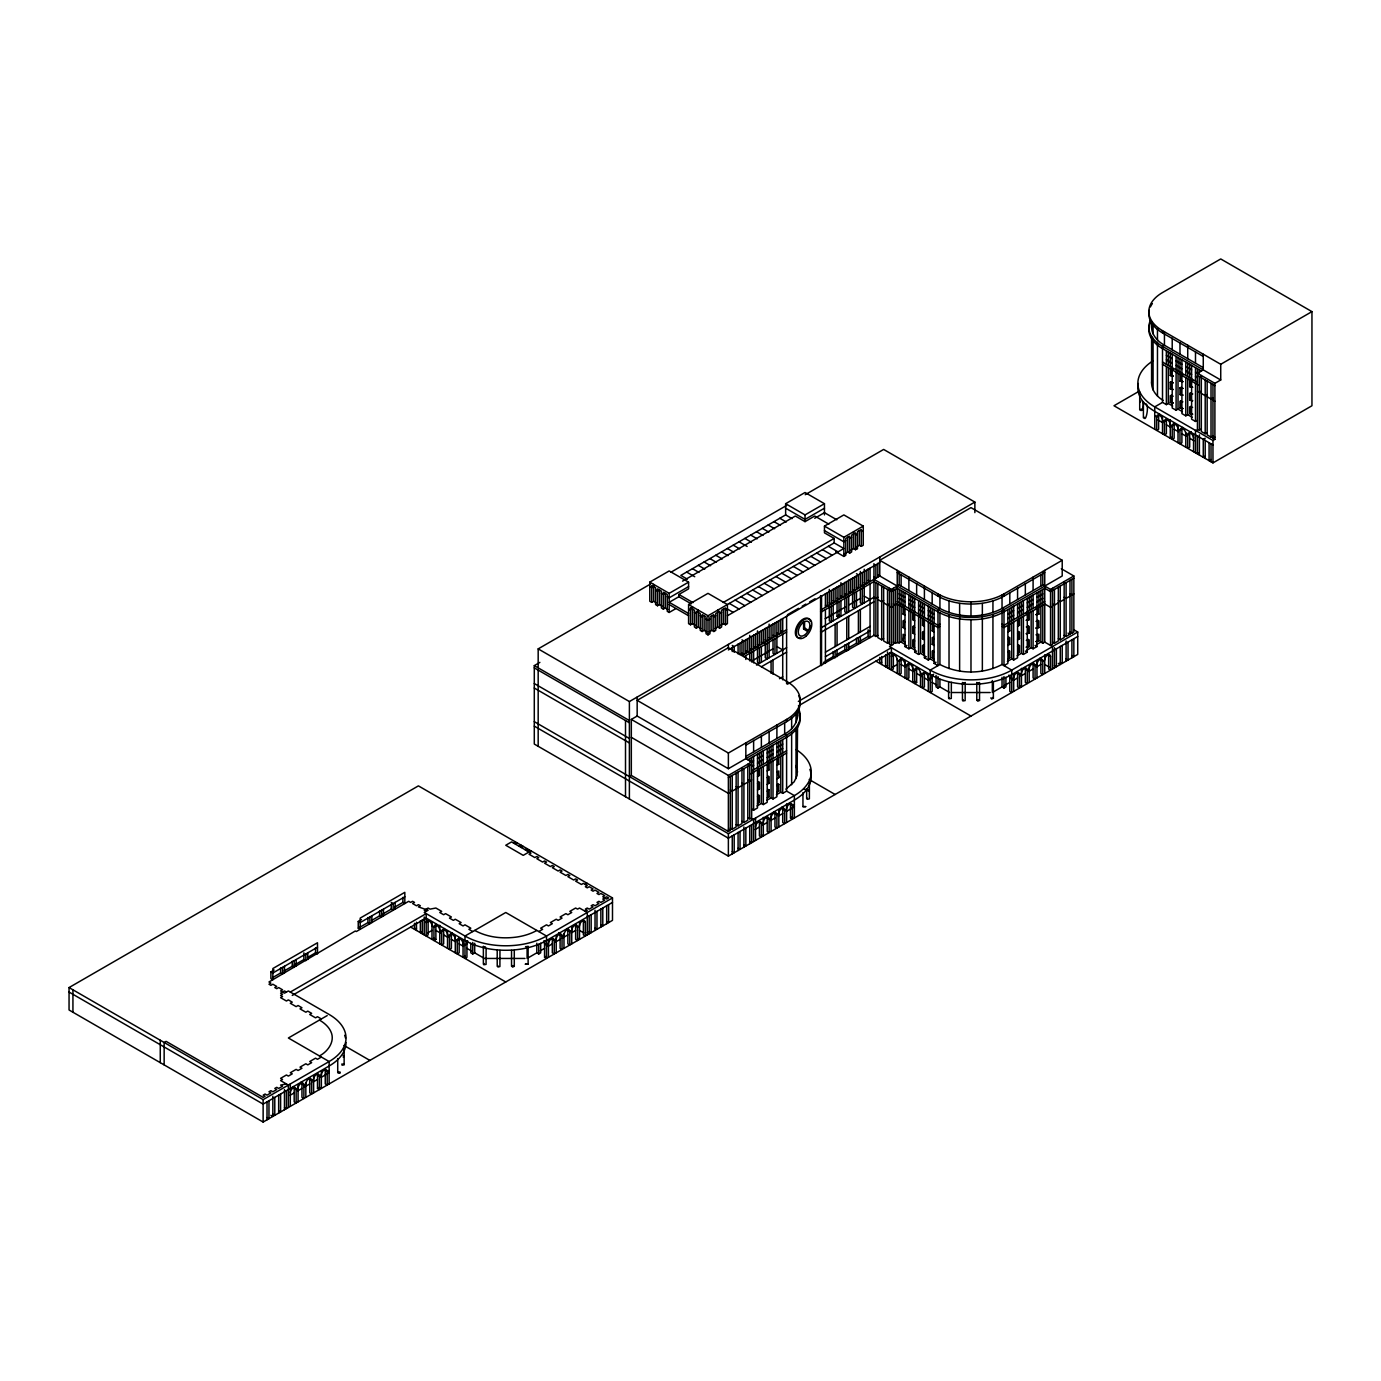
<?xml version="1.0" encoding="UTF-8"?>
<svg xmlns="http://www.w3.org/2000/svg" width="1381" height="1381" viewBox="0 0 1381 1381"><rect width="100%" height="100%" fill="white"/><g stroke="black" fill="none" stroke-linecap="round" stroke-linejoin="round"><path stroke-width="1.5" d="M797.528 710.283C799.271 720.209 793.35 729.548 784.667 733.984L745.844 756.391M797.528 726.889L797.148 775.38L794.179 781.784L785.927 789.172M1203.265 367.657L1164.442 345.233C1157.002 341.107 1149.924 333.114 1151.961 324M1163.182 400.438C1156.19 396.364 1150.045 388.527 1151.961 380.034M340.278 1072.139C340.865 1074.781 335.393 1072.208 339.087 1071.742M344.162 1048.611L344.128 1064.751L342.108 1065.234L341.832 1063.991M486.112 948.246L486.06 964.404L483.764 964.749L484.058 963.506M499.957 950.404L499.905 966.545L497.902 967.028L497.902 965.647M514.284 950.404L514.284 966.337L512.558 967.097L511.73 965.94M528.129 964.197L525.384 964.197L528.129 964.197L528.129 946.261M802.948 806.625L805.693 806.625L802.948 806.625L802.948 792.677M809.404 782.682L809.37 798.822L807.35 799.306L807.074 798.063M951.354 682.335L951.302 698.475L949.006 698.821L949.299 697.578M965.198 682.473L965.146 700.616L962.85 700.961L963.144 699.718M979.526 682.473L979.526 700.409L977.8 701.168L976.971 700.012M993.371 682.335L993.371 698.268L991.644 699.028L990.816 697.871M1142.26 401.215C1145.056 403.839 1141.707 414.162 1140.102 409.328M1146.144 403.942C1149.424 406.256 1145.47 423.397 1144.089 417.2M1140.102 401.06L1140.102 402.182M527.939 946.658L525.574 946.658M807.074 789.794L807.074 790.916M965.008 682.87L962.626 682.87M979.336 682.87L976.971 682.87M319.425 1055.93C327.97 1051.511 335.531 1041.17 330.784 1031.434A43.916 25.359 0 0 0 319.425 1020.076M656.234 602.755L653.645 601.253L651.711 602.375L649.778 601.253L649.778 582.143L669.181 570.94L688.584 582.143L688.584 588.858L678.882 594.469L678.882 596.713L691.242 603.842M687.289 579.157L680.833 575.411L785.634 514.906L785.634 503.702L805.037 492.499L824.457 503.702L824.457 514.906M538.176 667.869L538.176 648.88L650.209 584.198M670.752 572.338L786.549 505.481M805.209 494.709L883.65 449.429L974.865 502.08L974.865 512.627M653.645 586.614L651.711 587.736L649.778 586.614M1074.125 629.926L1077.732 632.015L1077.732 654.421L728.374 856.116L534.292 744.066L534.292 665.625L539.885 662.379M682.577 581.125L795.335 516.028L805.037 521.638L814.738 516.028L828.859 524.176M649.778 582.143L669.181 593.347L688.584 582.143M785.634 503.702L805.037 514.906L824.457 503.702M688.584 586.614L669.181 597.835L667.247 596.713M824.457 508.191L805.037 519.394L785.634 508.191M651.711 602.375L651.711 585.509L655.595 587.736L655.595 604.619L657.529 605.741L659.479 604.619L662.069 606.121M678.882 596.713L669.181 602.306L688.584 613.509M814.738 518.272L824.457 512.662L836.8 519.791M657.529 605.741L657.529 588.858L661.413 591.103L661.413 607.985L663.363 609.107L665.297 607.985L667.886 609.47M663.363 609.107L663.363 592.225L667.247 594.469L667.247 611.334L669.181 612.456L675.654 608.728M695.057 625.161L692.468 623.677L690.535 624.782L688.584 623.677L688.584 604.55L708.004 593.347L727.407 604.55L727.407 623.677L725.474 624.782L723.523 623.677L720.934 625.161M727.407 615.753L843.86 548.516L834.159 542.923L834.159 538.435L824.457 532.842L824.457 526.109L843.86 514.906L863.263 526.109L863.263 545.236L861.33 546.358L859.379 545.236L856.807 546.721M690.535 624.782L690.535 607.916L692.468 606.794L692.468 623.677M723.247 602.479L834.159 538.435M688.584 604.55L708.004 615.753L834.159 542.923M824.457 526.109L843.86 537.313L863.263 526.109M69.05 987.57L418.408 785.875L612.491 897.926L612.491 920.35L263.132 1122.045L69.05 1009.994L69.05 987.57L263.132 1099.639L329.127 1061.54A57.639 33.282 0 0 0 329.127 1014.465L288.37 990.937L284.486 993.181L280.602 990.937L282.553 989.814L278.669 987.57L276.718 988.692L274.784 987.57L276.718 986.448L272.851 984.221L270.9 985.343L268.967 984.221L270.9 983.099L268.967 981.977L355.331 930.984L356.298 931.554L408.707 901.292L410.64 902.414L412.591 901.292L414.524 902.414L412.591 903.537L416.475 905.781L418.408 904.659L420.359 905.781L418.408 906.903L428.11 910.252L424.226 912.496L464.983 936.025A57.639 33.282 0 0 0 546.513 936.025L612.491 897.926M709.938 619.12L708.004 620.242L706.054 619.12M713.822 616.875L715.755 615.753M719.639 613.509L721.59 612.387M725.474 610.16L727.407 609.038M845.793 540.679L843.86 541.801L824.457 530.597M849.678 538.435L851.628 537.313M855.512 535.068L857.446 533.964M861.33 531.72L863.263 530.597M690.535 607.916L694.419 610.16L694.419 627.026L696.352 628.148L698.285 627.026L700.875 628.528M696.352 628.148L696.352 611.282L700.236 613.509L700.236 630.392L702.169 631.514L704.12 630.392L706.709 631.894M709.299 631.894L711.871 630.392L713.822 631.514L715.755 630.392L715.755 613.509L719.639 611.282L719.639 628.148L717.706 627.026L715.116 628.528M843.86 554.195L847.744 551.951L849.678 553.073L851.628 551.951L851.628 535.068L855.512 532.842L855.512 549.707L857.446 548.585L857.446 531.72L861.33 529.475L861.33 546.358M850.972 550.087L853.562 548.585L855.512 549.707M702.169 631.514L702.169 614.631L706.054 616.875L706.054 633.758L708.004 634.88L709.938 633.758L709.938 616.875L713.822 614.631L713.822 631.514M719.639 628.148L721.59 627.026L721.59 610.16L725.474 607.916L725.474 624.782M835.781 551.761L843.86 556.439L845.793 555.317L845.793 538.435L849.678 536.191L849.678 553.073M1173.177 369.331L1172.21 369.884L1172.21 407.999L1176.094 410.226L1178.028 409.104L1182.395 411.642M1138.065 391.841L1113.984 405.755L1212.967 462.894L1311.95 405.755L1311.95 311.623L1220.735 258.955L1162.509 292.565A46.661 26.947 0 0 0 1162.509 330.68L1162.509 332.907L1203.265 356.453M1170.259 375.494L1173.177 376.064L1170.259 375.494L1170.259 368.779L1171.243 368.209L1171.243 374.942M1170.259 382.226L1173.177 382.779L1170.259 382.226L1170.259 388.941L1173.177 389.494L1170.259 388.941M1182.878 374.942L1181.912 375.494L1181.912 413.592L1185.796 415.836L1187.729 414.714L1192.096 417.235M1179.978 381.104L1182.878 381.657L1179.978 381.104L1179.978 374.372L1180.945 373.819L1180.945 380.535M1197.431 373.25L1203.265 369.884L1203.265 354.209M538.176 648.88L629.391 701.548L974.865 502.08M728.374 647.689L637.159 700.357L728.374 753.025L786.6 719.415A46.661 26.947 0 0 0 786.6 681.316L728.374 647.689L728.374 644.392M787.463 614.7L798.511 608.331M802.188 606.207L805.865 604.084M809.542 601.961L815.049 598.767M1179.978 387.819L1182.878 388.389L1179.978 387.819L1179.978 394.552L1182.878 395.104L1179.978 394.552M1192.58 380.535L1191.613 381.104L1191.613 419.203L1195.497 421.447L1197.431 420.325M1162.509 330.68L1220.735 364.291L1311.95 311.623M728.374 649.933L879.766 562.533M1172.693 406.031L1168.326 403.511L1166.375 404.633L1162.509 402.389L1154.74 406.877L1154.74 429.284M1173.177 396.226L1170.259 395.674L1170.259 402.389L1173.177 402.941L1170.259 402.389M1189.68 386.697L1192.58 387.267L1189.68 386.697L1189.68 379.982L1190.646 379.412L1190.646 386.145M1189.68 393.43L1192.58 393.982L1189.68 393.43L1189.68 400.145L1192.58 400.714L1189.68 400.145M730.325 776.277L730.325 830.344L728.374 831.466L631.324 775.432L631.324 719.415L637.159 716.048L728.374 768.716L786.6 735.089A46.661 26.947 0 0 0 798.684 709.074M786.6 629.771L741.96 655.543L741.96 641.768M1182.878 401.836L1179.978 401.267L1179.978 407.999L1182.878 408.552L1179.978 407.999M1201.315 391.186L1199.381 392.308L1197.431 391.186M1195.497 372.128L1214.9 383.331L1220.735 379.982L1220.735 364.291M743.91 656.665L786.6 631.997M1207.149 394.552L1205.199 395.656L1201.315 393.43M804.553 627.923L807.574 629.874L806.884 631.065L803.587 628.925L804.553 628.372L804.553 621.709M752.714 660.532L773.187 648.725M825.182 618.705L845.638 606.88M849.367 604.74L860.518 598.301M1192.58 407.43L1189.68 406.877L1189.68 413.592L1192.58 414.162L1189.68 413.592M1212.967 397.901L1211.016 399.023L1207.149 396.779M837.059 586.856L837.059 616.323L839.009 615.201M756.512 665.055L786.6 647.689M877.833 597.265L875.882 598.387L873.949 597.265L821.54 627.526L820.573 626.957M873.949 579.347L891.418 589.428L899.169 584.94L939.926 608.469C958.915 618.446 983.065 618.446 1002.036 608.469L1042.793 584.94L1050.561 589.428L1073.848 575.981L1073.848 632.015L1071.915 633.119L1069.982 632.015M761.38 666.747L786.6 652.177M873.949 601.753L821.54 631.997L820.573 631.445M883.65 600.631L881.699 601.753L877.833 599.509M1172.21 437.121L1170.259 438.243L1170.259 419.686M889.468 603.998L887.534 605.12L883.65 602.876M1201.315 429.284L1195.497 430.406L1195.497 452.813M893.352 606.224L891.418 607.347L889.468 606.224M307.462 957.516L315.541 952.838L317.492 953.96L317.492 942.757L272.851 968.53L272.851 979.733L270.9 978.611L270.9 971.896L274.146 970.014M394.793 907.075L402.889 902.414L404.823 903.537L404.823 892.333L360.182 918.106L360.182 929.309L358.249 928.187L358.249 921.455L361.477 919.591M779.488 678.692L782.716 676.828M825.424 652.177L870.065 626.404M1201.315 375.494L1201.315 431.528L1205.199 433.772L1207.149 432.65M317.492 947.228L272.851 973.001L270.9 971.896M404.823 896.804L360.182 922.577L358.249 921.455M825.424 656.665L870.065 630.893M1205.199 438.243L1203.265 439.365L1203.265 457.301L1205.199 456.179M272.523 977.679L280.602 973.001L282.553 974.123L282.553 967.408M284.158 970.947L292.254 966.286L294.188 967.408L294.188 960.675M294.188 965.164L303.889 959.571L305.84 960.675L305.84 953.96M358.249 928.187L367.95 922.577L369.884 923.699L369.884 916.984M371.506 920.523L379.585 915.862L381.536 916.984L381.536 910.252M383.158 913.808L391.237 909.13L393.171 910.252L393.171 903.537L391.237 902.414M903.053 614.079L904.02 613.509L904.02 606.794L903.053 607.347L903.053 614.079L905.004 615.201M1207.149 380.811L1207.149 434.877L1211.016 437.121L1212.967 435.999M825.096 661.326L833.192 656.665L835.125 657.788L835.125 651.055M836.748 654.611L844.827 649.933L846.777 651.055L846.777 644.34M848.383 647.879L856.479 643.218L858.412 644.34L858.412 637.608M860.035 641.164L868.114 636.486L870.065 637.608L870.065 583.818M1212.967 384.177L1212.967 438.243L1214.9 437.121M787.463 684.165L873.949 635.364L875.882 636.486L877.833 635.364M513.508 843.031L515.458 841.909M629.391 776.554L631.324 775.432M1152.997 360.855A57.639 33.282 0 0 0 1154.74 406.877L1212.967 440.487L1214.9 439.365L1214.9 383.331M515.458 844.136L517.392 843.031M1199.381 452.813L1197.431 453.935L1197.431 435.999M519.342 846.38L521.276 845.258M912.755 619.672L913.739 619.12L913.739 612.404L912.755 612.957L912.755 619.672L914.705 620.794M521.276 847.502L523.226 846.38M877.833 583.542L877.833 637.608L881.699 639.852L883.65 638.73M905.004 621.916L903.053 620.794L903.053 627.526L904.02 626.957L904.02 620.242M525.16 849.747L527.093 848.625M527.093 850.869L529.044 849.747M883.65 586.908L883.65 640.974L887.534 643.218L889.468 642.096M530.977 850.869L523.226 855.357L505.757 845.258L511.574 841.909L530.977 853.113L529.044 854.235L534.861 857.584L536.812 856.479L538.745 857.584L536.812 858.706L542.629 862.072L544.563 860.95L546.513 862.072L544.563 863.194L550.398 866.56L552.331 865.438L554.264 866.56L552.331 867.682L558.148 871.031L560.099 869.909L562.032 871.031L560.099 872.153L565.917 875.519L567.85 874.397L569.801 875.519L567.85 876.642L573.685 880.008L575.618 878.886L577.569 880.008L575.618 881.13L581.453 884.479L583.386 883.357L587.27 885.601L585.32 886.723L587.27 887.845L589.204 886.723L593.088 888.967L591.154 890.089L593.088 891.211L595.038 890.089L598.905 892.333L596.972 893.455L598.905 894.577L600.856 893.455L604.74 895.682L602.789 896.804L606.673 899.048L608.624 897.926L606.673 896.804L602.789 899.048L604.74 900.17L600.856 902.414L598.905 901.292L596.972 902.414L598.905 903.537L595.038 905.781L593.088 904.659L591.154 905.781L593.088 906.903L589.204 909.13L587.27 908.025L585.32 909.13L587.27 910.252L585.32 911.374M922.473 625.282L923.44 624.73L923.44 617.998L922.473 618.567L922.473 625.282L924.407 626.404M1211.016 459.545L1209.083 460.65L1209.083 442.731M290.303 992.059L426.177 913.618L426.177 936.025L428.11 934.902L428.11 921.455A4.126 2.382 -60 0 1 428.214 920.54M893.352 642.096L895.285 643.218L901.12 642.096L905.487 644.616M914.705 627.526L912.755 626.404L912.755 633.119L913.739 632.567L913.739 625.835M798.356 701.427L891.418 647.689L891.418 670.113L893.352 668.991L893.352 655.543A4.126 2.382 -60 0 1 893.749 653.627M905.004 635.364L903.053 634.242L903.053 640.974L904.02 635.364M292.254 995.425L426.177 918.106L464.983 940.513A57.639 33.282 0 0 0 546.513 940.513L612.491 902.414M798.391 705.881L891.418 652.177L930.224 674.584A57.639 33.282 0 0 0 1011.755 674.584L1077.732 636.486M939.926 624.16L937.992 625.282L897.236 601.753M416.475 928.187L414.524 929.309L414.524 923.337M905.004 608.469L905.004 646.567L906.937 645.445M932.175 630.893L933.142 630.323L933.142 623.608L932.175 624.16L932.175 630.893L934.108 631.997M939.926 626.404L937.992 627.526L897.236 603.998L895.285 605.12L893.352 603.998M881.699 662.259L879.766 663.381L879.766 657.408M924.407 633.119L922.473 632.015L922.473 638.73L923.44 638.177L923.44 631.445M905.004 646.567L908.888 648.811L910.821 647.689L915.189 650.209M914.705 640.974L912.755 639.852L912.755 646.567L913.739 646.015L913.739 639.282M1062.213 560.289L970.981 507.621L879.766 560.289L937.992 593.899A46.661 26.947 0 0 0 1003.987 593.899L1062.213 560.289L1062.213 575.981L1003.987 609.591A46.661 26.947 0 0 1 937.992 609.591L877.833 574.859M422.293 931.554L420.359 932.676L420.359 920.713M745.844 745.188L786.6 721.659A46.661 26.947 0 0 0 798.684 695.627M897.236 572.614L937.992 596.143A46.661 26.947 0 0 0 1003.987 596.143L1044.744 572.614M887.534 665.625L885.584 666.747L885.584 654.784M427.627 932.952L431.994 930.431M914.705 614.079L914.705 652.177L916.639 651.055M892.868 667.023L897.236 664.503M934.108 638.73L932.175 637.608L932.175 644.34L933.142 643.77L933.142 637.055M914.705 652.177L918.589 654.421L920.523 653.299L924.89 655.82M924.407 646.567L922.473 645.445L922.473 652.177L923.44 651.608L923.44 644.892M435.878 924.666L435.878 939.391L433.945 940.513L433.945 927.065A4.126 2.382 60 0 1 436.845 925.391A4.126 2.382 60 0 1 439.762 930.431L441.696 931.554L443.646 930.431A4.126 2.382 60 0 1 444.492 928.55M747.794 759.757L786.6 737.333A46.661 26.947 0 0 0 798.684 711.319M924.407 619.672L924.407 657.788L926.34 656.665M631.324 719.415L728.374 775.432L753.612 760.862M757.496 758.635L763.313 755.269M767.197 753.025L773.015 749.659M776.899 747.432L782.716 744.066M924.407 657.788L928.291 660.014L930.224 658.892L934.592 661.413M934.108 652.177L932.175 651.055L932.175 657.788L933.142 657.218L933.142 650.503M1007.871 614.079L1013.689 610.713M1017.573 608.469L1023.39 605.12M1027.274 602.876L1033.092 599.509M1036.976 597.265L1042.793 593.899M728.374 777.676L751.661 764.228M1073.848 578.225L1050.561 591.672L1044.744 588.306L1003.987 611.835A46.661 26.947 0 0 1 937.992 611.835L897.236 588.306L891.418 591.672L873.949 581.574L821.54 611.835L820.573 611.282M751.661 766.472L753.612 765.35M757.496 763.106L763.313 759.757M767.197 757.513L773.015 754.147M776.899 751.903L782.716 748.537M1007.871 618.567L1013.689 615.201M1017.573 612.957L1023.39 609.591M1027.274 607.347L1033.092 603.998M1036.976 601.753L1042.793 598.387M934.108 625.282L934.108 663.381L936.059 662.259M327.193 1015.587L288.37 1037.994L329.127 1061.54L329.127 1083.947M751.661 770.961L786.6 750.781M1044.744 601.753L1003.987 625.282L1002.036 624.16M1029.208 619.672L1026.307 620.242L1029.208 619.672L1029.208 612.957L1028.241 612.404L1026.307 613.509L1027.274 614.079L1027.274 652.177L1023.39 654.421L1021.457 653.299L1017.089 655.82M1038.926 614.079L1036.009 614.631L1038.926 614.079L1038.926 607.347L1037.942 606.794L1036.009 607.916L1036.976 608.469L1036.976 646.567L1033.092 648.811L1031.158 647.689L1026.791 650.209M750.694 773.757L786.6 753.025M1077.732 632.015L1011.755 670.113L1002.036 664.503C983.065 674.48 958.915 674.48 939.926 664.503L930.224 670.113L889.468 646.567L893.352 644.34L893.352 588.306M916.639 667.696L916.639 682.438L914.705 683.56L914.705 670.113A4.126 2.382 60 0 1 917.605 668.421A4.126 2.382 60 0 1 920.523 673.462L922.473 674.584L924.407 673.462A4.126 2.382 60 0 1 924.804 672.012M730.325 792.245L728.374 793.367L631.324 737.333M736.142 788.879L732.258 791.123L730.325 790.001M741.96 785.53L738.075 787.757L736.142 786.635M747.794 782.164L743.91 784.408L741.96 783.286M751.661 779.92L749.728 781.042L747.794 779.92M757.496 776.554L759.429 775.432L759.429 768.716M767.197 770.961L769.131 769.838L769.131 763.106M776.899 765.35L778.832 764.228L778.832 757.513M1007.871 631.997L1009.804 630.893L1009.804 624.16L1008.838 623.608L1008.838 630.323L1009.804 630.893M1017.573 626.404L1019.506 625.282L1019.506 618.567L1018.539 617.998L1018.539 624.73L1019.506 625.282M1052.512 606.224L1050.561 607.347L1044.744 603.998L1003.987 627.526L1002.036 626.404M1058.329 602.876L1054.445 605.12L1052.512 603.998M1064.147 599.509L1060.263 601.753L1058.329 600.631M1069.982 596.143L1066.097 598.387L1064.147 597.265M1073.848 593.899L1071.915 595.021L1069.982 593.899M757.496 783.286L759.429 782.164L759.429 788.879L757.496 790.001M767.197 777.676L769.131 776.554L769.131 783.286L767.197 784.408M776.899 772.083L778.832 770.961L778.832 777.676L776.899 778.798M1007.871 638.73L1009.804 637.608L1009.804 644.34L1007.871 645.445M1017.573 633.119L1019.506 632.015L1019.506 638.73L1017.573 639.852M585.32 884.479L587.27 883.357M464.983 956.204L463.049 957.326L463.049 940.668M1029.208 633.119L1026.307 633.689L1029.208 633.119L1029.208 626.404L1026.307 626.957M1038.926 627.526L1036.009 628.079L1038.926 627.526L1038.926 620.794L1036.009 621.364M470.817 943.24L470.817 952.838L472.751 953.96L474.701 952.838L484.403 958.449L524.97 958.449M936.059 675.395L936.059 686.909L937.992 688.031L939.926 686.909L949.645 692.52M757.496 796.733L759.429 795.611L759.429 802.326L757.496 803.449M767.197 791.123L769.131 790.001L769.131 796.733L767.197 797.855M776.899 785.53L778.832 784.408L778.832 791.123L776.899 792.245M1007.871 652.177L1009.804 651.055L1009.804 657.788L1007.871 658.892M1017.573 646.567L1019.506 645.445L1019.506 652.177L1017.573 653.299M1029.208 646.567L1026.307 647.137L1029.208 646.567L1029.208 639.852L1026.307 640.404M1038.926 640.974L1036.009 641.526L1038.926 640.974L1038.926 634.242L1036.009 634.811M321.359 1057.052L317.492 1059.296L315.541 1058.174L309.724 1061.54L311.657 1062.662L307.773 1064.889L305.84 1063.767L300.022 1067.133L301.956 1068.255L298.072 1070.499L296.138 1069.377L290.303 1072.744L292.254 1073.866L288.37 1076.092L286.437 1074.988L280.602 1078.337L282.553 1079.459L280.602 1080.581L288.37 1085.069L288.37 1107.476M538.745 931.554L542.629 929.309L540.679 928.187L546.513 924.821L548.447 925.943L552.331 923.699L550.398 922.577L556.215 919.228L558.148 920.35L562.032 918.106L560.099 916.984L565.917 913.618L567.85 914.74L571.734 912.496L569.801 911.374L575.618 908.025L577.569 909.13L579.502 908.025L587.27 912.496L587.27 934.902M757.012 805.969L761.38 803.449L763.313 804.571L767.197 802.326L767.197 764.228M766.714 800.376L771.081 797.855L773.015 798.978L776.899 796.733L776.899 758.635M776.415 794.765L780.783 792.245L782.716 793.367L786.6 791.123L794.368 795.611L794.368 818.018M1007.388 661.413L1011.755 658.892L1013.689 660.014L1017.573 657.788L1017.573 619.672M1036.492 644.616L1040.86 642.096L1042.793 643.218L1044.744 642.096L1052.512 646.567L1052.512 668.991M751.661 809.059L753.612 810.181L757.496 807.937L757.496 769.838M286.437 1083.947L280.602 1085.069L282.553 1086.191L278.669 1088.435L276.718 1087.313L274.784 1088.435L276.718 1089.54L272.851 1091.784L270.9 1090.662L268.967 1091.784L270.9 1092.906L267.016 1095.15L265.083 1094.028L263.132 1095.15L265.083 1096.272L263.132 1097.394L166.1 1041.36L164.149 1042.482L164.149 1064.889M730.325 828.099L732.258 829.221L736.142 826.977L736.142 772.911M736.142 824.75L738.075 825.855L741.96 823.628L741.96 767.594M741.96 821.384L743.91 822.506L747.794 820.262L747.794 766.196M747.794 818.018L753.612 819.14L753.612 841.547M1052.512 642.096L1054.445 643.218L1058.329 640.974L1058.329 586.908M1058.329 638.73L1060.263 639.852L1064.147 637.608L1064.147 581.574M1064.147 635.364L1066.097 636.486L1069.982 634.242L1069.982 580.175M534.292 721.659L728.374 833.71L794.368 795.611A57.639 33.282 0 0 0 796.112 749.59M329.127 1070.499L327.193 1071.621L325.243 1070.499A4.126 2.382 -60 0 0 325.156 1069.688A4.126 2.382 60 0 1 325.243 1070.499L325.243 1083.947L327.193 1085.069L327.193 1071.621A4.126 2.382 -60 0 0 324.276 1069.93A4.126 2.382 -60 0 0 321.359 1074.988L319.425 1076.092L317.492 1074.988A4.126 2.382 -60 0 0 317.095 1073.52M289.82 1095.426L294.188 1092.906M297.588 1090.955L301.956 1088.435M303.889 1087.313L309.724 1083.947M313.124 1081.979L317.492 1079.459M321.048 1077.404L329.127 1072.744M540.679 943.24L540.679 952.838L538.745 953.96L536.812 952.838L527.093 958.449L527.093 946.486M540.195 950.87L544.563 948.35M547.964 946.399L552.331 943.879M555.732 941.911L560.099 939.391M562.032 938.269L567.85 934.902M571.251 932.952L575.618 930.431M794.368 804.571L792.418 805.693L790.484 804.571A4.126 2.382 -60 0 0 790.087 803.121M755.062 829.498L759.429 826.977M762.83 825.027L767.197 822.506M770.598 820.538L774.965 818.018M778.349 816.067L782.716 813.53M786.272 811.476L794.368 806.815M1005.92 677.311L1005.92 686.909L1003.987 688.031L1002.036 686.909L992.335 692.52L992.335 680.557M1003.987 685.787L1009.804 682.438M1013.205 680.47L1017.573 677.95M1020.973 675.982L1025.341 673.462M1028.724 671.511L1033.092 668.991M1036.492 667.023L1040.86 664.503M317.492 1073.693L317.492 1088.435L319.425 1087.313L321.359 1088.435L321.359 1071.777M544.563 940.668L544.563 957.326L546.513 956.204M790.087 802.672A4.126 2.382 60 0 1 790.484 804.571L790.484 818.018L792.418 816.896M805.296 789.241L804.329 789.483M808.714 791.037L808.714 789.673M485.421 946.952L483.557 946.658M343.144 1057.035L344.162 1056.275L343.144 1055.516M951.768 692.52L990.194 692.52M512.921 965.543L514.284 966.337M1141.431 409.121L1142.45 409.881M992.352 697.509L993.371 698.268M978.508 699.649L979.526 700.409M343.144 1063.784L344.162 1064.544M474.701 930.431C487.528 937.492 502.788 939.028 517.115 936.991A43.916 25.359 0 0 0 536.812 930.431M1220.735 379.982L1162.509 346.355A46.661 26.947 0 0 1 1150.425 320.34M1201.315 371.006L1162.509 348.599A46.661 26.947 0 0 1 1150.425 322.584M1166.375 355.331L1172.21 358.68M1176.094 360.924L1181.912 364.291M1185.796 366.535L1191.613 369.884M1197.431 375.494L1214.9 385.575M1166.375 359.802L1172.21 363.168M1176.094 365.413L1181.912 368.779M1185.796 371.006L1191.613 374.372M1195.497 376.616L1197.431 377.738M1162.509 362.046L1197.431 382.226M1162.509 364.291L1198.415 385.023M1212.967 400.145L1214.9 401.267M1212.967 438.243L1214.9 439.365M1212.967 444.975L1154.74 411.348A57.639 33.282 0 0 1 1138.341 383.486M1154.74 415.836L1156.674 416.958L1158.624 415.836A4.126 2.382 60 0 1 1159.47 413.955M1157.968 419.945L1162.819 422.741M1166.375 424.796L1170.743 427.316M1174.143 429.284L1178.511 431.804M1181.912 433.772L1186.279 436.292M1189.68 438.243L1194.047 440.763M1061.316 568.73L1073.848 575.981M1068.031 633.119L1069.982 634.242M1071.915 655.543L1073.848 656.665L1073.848 638.73M1066.097 658.892L1068.031 660.014L1068.031 642.096M1035.042 645.445L1036.976 646.567M1019.506 638.73L1018.539 638.177L1018.539 631.445M1048.231 653.627A4.126 2.382 60 0 1 1048.628 655.543L1048.628 668.991L1050.561 670.113L1050.561 656.665L1048.628 655.543A4.126 2.382 -60 0 0 1048.231 654.076M1060.263 662.259L1062.213 663.381L1062.213 645.445M1058.329 663.381L1060.263 664.503L1060.263 646.325M855.512 547.463L857.446 548.585M1054.445 665.625L1056.379 666.747L1056.379 648.811M1025.341 651.055L1027.274 652.177M785.634 514.906L792.107 518.635M1009.804 644.34L1008.838 643.77L1008.838 637.055M1044.744 664.503L1049.111 667.023M1019.506 652.177L1018.539 651.608L1018.539 644.892M779.816 518.272L786.272 522.001M828.341 546.289L838.043 551.882M873.949 577.103L875.882 578.225L875.882 564.777M773.981 521.638L780.455 525.367M822.506 549.638L832.208 555.248M899.169 593.899L905.004 597.265M908.888 599.509L914.705 602.876M918.589 605.12L924.407 608.469M928.291 610.713L934.108 614.079M1009.804 657.788L1008.838 657.218L1008.838 650.503M856.479 573.736L858.412 574.859L858.412 588.306L856.479 587.184M868.114 580.452L870.065 581.574L870.065 568.126M899.169 598.387L905.004 601.753M908.888 603.998L914.705 607.347M918.589 609.591L924.407 612.957M928.291 615.201L934.108 618.567M768.164 524.987L774.637 528.733M816.689 553.004L826.39 558.615M864.247 582.696L866.18 583.818L866.18 570.37M762.347 528.353L768.82 532.082M810.871 556.37L820.573 561.963M860.363 584.94L862.296 586.062L862.296 572.614M756.512 531.72L762.985 535.448M805.037 559.737L814.738 565.33M852.595 589.428L854.528 590.55L854.528 577.103M864.247 596.143L870.065 599.509M1019.506 685.787L1021.457 686.909L1021.457 668.352M750.694 535.068L757.168 538.814M799.219 563.085L808.921 568.696M848.711 591.672L850.661 592.794L850.661 579.347M844.827 593.899L846.777 595.021L846.777 581.574M903.053 627.526L905.004 628.648M912.755 633.119L914.705 634.242M922.473 638.73L924.407 639.852M932.175 644.34L934.108 645.445M744.877 538.435L751.35 542.181M793.402 566.452L803.103 572.062M840.943 596.143L842.893 597.265L842.893 583.818M739.059 541.801L747.138 546.462M787.567 569.818L797.286 575.411M837.059 598.387L839.009 599.509L839.009 586.062M833.192 600.631L835.125 601.753L835.125 588.306M903.053 640.974L905.004 642.096M912.755 646.567L914.705 647.689M922.473 652.177L924.407 653.299M932.175 657.788L934.108 658.892M733.225 545.167L739.698 548.896M781.75 573.184L791.451 578.777M829.308 602.876L831.241 603.998L831.241 590.55M934.108 663.381L937.992 665.625L937.992 609.591L939.926 608.469L939.926 595.021M727.407 548.516L733.881 552.262M775.932 576.533L785.634 582.143M825.424 605.12L827.357 606.224L827.357 592.794M837.059 616.323L839.009 617.445L839.009 601.753M721.59 551.882L728.046 555.628M770.115 579.899L779.816 585.509M820.573 609.038L821.54 609.591L879.766 575.981L879.766 556.992M715.755 555.248L722.228 558.977M764.28 583.265L773.981 588.858M901.12 664.503L905.487 667.023M908.888 668.991L913.238 671.511M916.639 673.462L922.473 676.828M924.407 677.95L928.774 680.47M932.175 682.438L936.542 684.959M709.938 558.615L716.411 562.343M758.462 586.614L768.164 592.225M916.639 682.438L914.705 681.316L912.755 682.438L912.755 665.78M704.12 561.963L710.594 565.709M752.645 589.98L762.347 595.591M875.882 661.136L970.981 716.048M698.285 565.33L704.759 569.076M746.81 593.347L756.512 598.957M692.468 568.696L698.941 572.425M740.993 596.713L750.694 602.306M686.65 572.062L694.729 576.723M735.175 600.062L744.877 605.672M780.783 630.893L782.716 631.997L782.716 618.567M729.341 603.428L739.059 609.038M776.899 633.119L778.832 634.242L778.832 620.794M823.473 662.259L825.424 663.381L825.424 609.591M726.751 608.658L733.225 612.387M773.015 635.364L774.965 636.486L774.965 623.038M769.131 637.608L771.081 638.73L771.081 625.282M765.247 639.852L767.197 640.974L767.197 627.526M776.899 646.567L782.716 649.933M678.882 594.469L693.003 602.617M761.38 642.096L763.313 643.218L763.313 629.771M757.496 644.34L759.429 645.445L759.429 631.997M655.595 589.98L657.529 591.103L659.479 589.98L659.479 604.619M661.413 593.347L663.363 594.469L665.297 593.347L665.297 607.985M688.584 609.038L690.535 610.16M694.419 612.387L696.352 613.509M700.236 615.753L702.169 616.875M741.96 639.852L743.91 640.974L743.91 654.421L741.96 653.299M753.612 646.567L755.545 647.689L755.545 634.242M749.728 648.811L751.661 649.933L751.661 636.486M669.181 604.55L688.584 615.753M745.844 651.055L747.794 652.177L747.794 638.73M732.258 645.445L734.191 646.567L734.191 652.333M809.197 779.505L835.125 794.489M778.832 764.228L777.866 763.676L777.866 756.943M769.131 769.838L768.164 769.269L768.164 762.554M751.661 761.984L745.844 758.635L745.844 742.943M778.832 777.676L777.866 772.083M747.794 764.228L749.728 765.35L749.728 819.14M778.832 784.408L777.866 783.838L777.866 790.571L778.832 791.123M759.429 775.432L758.462 774.879L758.462 768.147M769.131 783.286L768.164 782.716L768.164 776.001M769.131 790.001L768.164 789.449L768.164 796.164L769.131 796.733M759.429 788.879L758.462 788.327L758.462 781.594M534.292 665.625L629.391 720.537M759.429 795.611L758.462 795.042L758.462 801.774L759.429 802.326M534.292 667.869L629.391 722.764M790.484 818.018L792.418 819.14L792.418 805.693A4.126 2.382 -60 0 0 789.518 804.018A4.126 2.382 -60 0 0 786.6 809.059L784.667 810.181L782.716 809.059A4.126 2.382 -60 0 0 781.87 807.177M534.292 683.543L629.391 738.455M534.292 688.031L629.391 742.943M761.38 834.832L763.313 835.954L763.313 817.379M728.374 829.221L730.325 830.344M749.728 841.547L751.661 842.669L751.661 824.75M743.91 844.913L745.844 846.035L745.844 828.099M534.292 726.13L728.374 838.198L794.368 800.082A57.639 33.282 0 0 0 809.887 769.355M738.075 848.279L740.026 849.401L740.026 831.466M732.258 851.628L734.191 852.75L734.191 834.832M606.673 921.455L608.624 922.577L608.624 904.659M600.856 924.821L602.789 925.943L602.789 908.025M583.283 920.54A4.126 2.382 60 0 1 583.386 921.455L583.386 934.902L585.32 936.025L585.32 922.577L583.386 921.455A4.126 2.382 -60 0 0 583.283 920.644M595.038 928.187L596.972 929.309L596.972 911.374M589.204 931.554L591.154 932.676L591.154 914.74M587.27 932.676L589.204 933.798L589.204 915.603M579.502 930.431L583.87 932.952M577.569 938.269L579.502 939.391L579.502 922.75M544.563 957.326L546.513 958.449L546.513 936.025L505.757 912.496L464.983 936.025L464.983 958.449L466.933 957.326L466.933 940.668M472.751 931.554L468.867 929.309L470.817 928.187L464.983 924.821L463.049 925.943L459.165 923.699L461.116 922.577L455.281 919.228L453.348 920.35L449.464 918.106L451.397 916.984L445.58 913.618L443.646 914.74L439.762 912.496L441.696 911.374L435.878 908.025L430.061 909.13L428.11 908.025L424.226 910.252L426.177 911.374M435.878 930.431L440.246 932.952M443.646 934.902L448.014 937.44M451.397 939.391L455.765 941.911M459.165 943.879L463.533 946.399M466.933 948.35L471.301 950.87M433.945 938.269L435.878 939.391M410.64 927.065L505.757 981.977M381.536 914.74L383.469 915.862L383.469 909.13M286.437 992.059L284.486 990.937L280.602 993.181L282.553 994.303L280.602 995.425L282.553 996.547L280.602 997.669L286.437 1001.018L288.37 999.896L292.254 1002.14L290.303 1003.262L296.138 1006.628L298.072 1005.506L301.956 1007.75L300.022 1008.872L305.84 1012.221L307.773 1011.116L311.657 1013.343L309.724 1014.465L315.541 1017.832L317.492 1016.709L321.359 1018.954M343.955 1045.434L369.884 1060.418M317.492 1088.435L319.425 1089.54L319.425 1076.092A4.126 2.382 -60 0 0 316.508 1074.418A4.126 2.382 -60 0 0 313.608 1079.459L311.657 1080.581L309.724 1079.459A4.126 2.382 -60 0 0 309.327 1078.009M284.486 1107.476L286.437 1108.598L286.437 1090.662M278.669 1110.842L280.602 1111.964L280.602 1094.028M69.05 992.059L263.132 1104.11L329.127 1066.011A57.639 33.282 0 0 0 346.01 1042.482M272.851 1114.208L274.784 1115.313L274.784 1097.394M270.9 1115.313L272.851 1116.435L272.851 1096.272M267.016 1117.557L268.967 1118.679L268.967 1100.761M796.026 765.506L797.528 772.083M797.148 712.734L797.528 716.048M1212.967 440.487L1212.967 462.894M1211.016 383.331L1211.016 437.121M1211.016 443.594L1211.016 461.772M1205.199 379.982L1205.199 433.772M1205.199 440.246L1205.199 458.423M1199.381 369.884L1199.381 372.887M1199.381 376.616L1199.381 430.406M1199.381 434.877L1199.381 455.057M1197.431 368.779L1197.431 429.284M1195.497 351.637L1195.497 363.168M1195.497 367.657L1195.497 381.104M1195.497 383.331L1195.497 421.447M1193.564 435.05L1193.564 451.691M1191.613 365.413L1191.613 378.86M1190.646 392.86L1190.646 399.592M1190.646 406.307L1190.646 413.04M1189.68 364.291L1189.68 377.738M1189.68 432.477L1189.68 447.22L1187.729 448.324L1187.729 434.877A4.126 2.382 60 0 1 1190.646 433.202A4.126 2.382 60 0 1 1193.564 438.243M1187.729 345.233L1187.729 358.68M1187.729 363.168L1187.729 376.616M1187.729 378.739L1187.729 414.714M1185.796 362.046L1185.796 375.494M1185.796 377.738L1185.796 415.836M1185.796 432.477L1185.796 447.22M1181.912 359.802L1181.912 373.25M1181.912 428.006L1181.912 442.731L1179.978 443.853L1179.978 430.406A4.126 2.382 60 0 1 1182.878 428.714A4.126 2.382 60 0 1 1185.796 433.772L1187.729 434.877L1189.68 433.772A4.126 2.382 60 0 1 1191.13 431.701M1180.945 387.267L1180.945 393.982M1180.945 400.714L1180.945 407.43M1179.978 342.678L1179.978 354.209M1179.978 358.68L1179.978 372.128M1178.028 357.558L1178.028 371.006M1178.028 373.129L1178.028 409.104M1178.028 426.073L1178.028 442.731M1176.094 356.453L1176.094 369.884M1176.094 372.128L1176.094 410.226M1174.143 423.518L1174.143 438.243L1172.21 439.365L1172.21 425.918A4.126 2.382 60 0 1 1175.11 424.243A4.126 2.382 60 0 1 1178.028 429.284L1179.978 430.406L1181.912 429.284A4.126 2.382 60 0 1 1182.757 427.402M1172.21 338.19L1172.21 349.721M1172.21 354.209L1172.21 367.657M1171.243 381.657L1171.243 388.389M1171.243 395.104L1171.243 401.836M1170.259 353.087L1170.259 366.535M1168.326 351.965L1168.326 365.413M1168.326 367.519L1168.326 403.511M1166.375 350.843L1166.375 364.291M1166.375 366.535L1166.375 404.633M1166.375 419.03L1166.375 433.772L1164.442 434.877L1164.442 421.447A4.126 2.382 60 0 1 1167.359 419.755A4.126 2.382 60 0 1 1170.259 424.796L1172.21 425.918L1174.143 424.796A4.126 2.382 60 0 1 1174.541 423.346M1164.442 331.785L1164.442 345.233L1162.509 346.355L1162.509 402.389M1162.509 417.114L1162.509 433.772M1157.468 328.454L1157.468 339.985M1157.468 342.229L1157.468 396.019M1153.083 324.276L1153.083 333.874M1153.083 338.259L1153.083 389.908M1151.581 321.549L1151.581 327.314M1151.581 336.015L1151.581 383.331M1143.399 401.94L1143.399 417.873M1139.705 391.962L1139.705 409.881M1071.915 579.347L1071.915 633.119M1071.915 639.593L1071.915 657.788M1066.097 582.696L1066.097 636.486M1066.097 640.974L1066.097 661.136M1060.263 586.062L1060.263 639.852M1054.445 589.428L1054.445 643.218M1054.445 647.689L1054.445 667.869M1052.512 588.306L1052.512 644.34L1050.561 645.445L1050.561 589.428M1044.744 570.37L1044.744 642.096M1044.744 654.905L1044.744 673.462M1042.793 571.492L1042.793 584.94M1042.793 589.428L1042.793 602.876M1042.793 605.12L1042.793 643.218M1040.86 574.531L1040.86 586.062M1040.86 590.55L1040.86 603.998M1040.86 606.104L1040.86 642.096M1040.86 658.737L1040.86 673.462L1042.793 674.584L1042.793 661.136A4.126 2.382 -60 0 0 1039.893 659.462A4.126 2.382 -60 0 0 1036.976 664.503L1035.042 665.625L1033.092 664.503A4.126 2.382 -60 0 0 1033.005 663.691M1038.926 591.672L1038.926 605.12M1037.942 606.794L1037.942 613.509M1037.942 620.242L1037.942 626.957M1037.942 635.364L1037.942 640.404M1036.976 592.794L1036.976 606.224M1036.976 661.309L1036.976 677.95M1033.092 577.103L1033.092 590.55M1033.092 595.021L1033.092 608.469M1033.092 610.713L1033.092 648.811M1033.092 663.225L1033.092 677.95L1035.042 679.072L1035.042 665.625A4.126 2.382 -60 0 0 1032.125 663.95A4.126 2.382 -60 0 0 1029.208 668.991L1027.274 670.113L1025.341 668.991A4.126 2.382 -60 0 0 1024.944 667.524M1031.158 596.143L1031.158 609.591M1031.158 611.714L1031.158 647.689M1029.208 597.265L1029.208 610.713M1029.208 665.78L1029.208 682.438M1028.241 612.404L1028.241 619.12M1028.241 625.835L1028.241 632.567M1028.241 639.282L1028.241 646.015M1027.274 598.387L1027.274 611.835M1025.341 583.507L1025.341 595.021M1025.341 667.696L1025.341 682.438L1027.274 683.56L1027.274 670.113A4.126 2.382 -60 0 0 1024.357 668.421A4.126 2.382 -60 0 0 1021.457 673.462L1019.506 674.584L1017.573 673.462A4.126 2.382 -60 0 0 1017.176 672.012M1023.39 600.631L1023.39 614.079M1023.39 616.323L1023.39 654.421M1021.457 601.753L1021.457 615.201M1021.457 617.307L1021.457 653.299M1019.506 602.876L1019.506 616.323M1017.573 587.978L1017.573 599.509M1017.573 603.998L1017.573 617.445M1017.573 672.184L1017.573 686.909L1019.506 688.031L1019.506 674.584A4.126 2.382 -60 0 0 1016.606 672.91A4.126 2.382 -60 0 0 1013.689 677.95L1011.755 679.072L1009.804 677.95A4.126 2.382 60 0 0 1008.959 675.085M1013.689 606.224L1013.689 619.672M1013.689 621.916L1013.689 660.014M1013.689 674.757L1013.689 691.398M1011.755 607.347L1011.755 620.794M1011.755 622.917L1011.755 658.892M1009.804 592.466L1009.804 603.998M1009.804 608.469L1009.804 621.916M1009.804 676.673L1009.804 691.398L1011.755 692.52L1011.755 670.113A57.639 33.282 0 0 1 930.224 670.113L930.224 692.52L932.175 691.398L932.175 674.757M1007.871 609.591L1007.871 623.038M1007.871 625.282L1007.871 663.381L1003.987 665.625L1003.987 609.591L1002.036 608.469L1002.036 595.021M1003.987 593.899L1003.987 596.143M1003.987 676.517L1003.987 688.031M1002.036 610.713L1002.036 664.503M1002.036 677.311L1002.036 686.909M992.939 600.977L992.939 612.508M992.939 614.752L992.939 668.525M982.357 603.514L982.357 615.028M982.357 617.272L982.357 671.062M976.781 682.473L976.781 700.409M970.981 602.461L970.981 615.909M970.981 620.293L970.981 671.926M962.453 682.473L962.453 700.409M959.622 603.514L959.622 615.028M959.622 617.272L959.622 671.062M949.023 600.977L949.023 612.508M949.023 614.752L949.023 668.525M948.609 682.335L948.609 698.268M939.926 612.629L939.926 664.503M939.926 679.228L939.926 686.909M937.992 593.899L937.992 596.143M937.992 676.517L937.992 688.031M934.108 609.591L934.108 623.038M932.175 592.466L932.175 603.998M932.175 608.469L932.175 621.916M930.224 607.347L930.224 620.794M930.224 622.917L930.224 658.892M928.291 606.224L928.291 619.672M928.291 621.916L928.291 660.014M928.291 674.757L928.291 691.398M924.407 586.062L924.407 599.509M924.407 603.998L924.407 617.445M924.407 672.184L924.407 686.909L922.473 688.031L922.473 674.584A4.126 2.382 60 0 1 925.374 672.91A4.126 2.382 60 0 1 928.291 677.95L930.224 679.072L932.175 677.95A4.126 2.382 -60 0 1 933.625 674.204M922.473 602.876L922.473 616.323M920.523 601.753L920.523 615.201L918.589 616.323L918.589 654.421M920.523 617.307L920.523 653.299M920.523 672.184L920.523 686.909M918.589 600.631L918.589 614.079M916.639 583.507L916.639 595.021M914.705 598.387L914.705 611.835M912.755 597.265L912.755 610.713M910.821 596.143L910.821 609.591L908.888 610.713L908.888 648.811M910.821 611.714L910.821 647.689M908.888 577.103L908.888 590.55M908.888 595.021L908.888 608.469M908.888 663.225L908.888 677.95L906.937 679.072L906.937 665.625A4.126 2.382 60 0 1 909.855 663.95A4.126 2.382 60 0 1 912.755 668.991L914.705 670.113L916.639 668.991A4.126 2.382 60 0 1 917.036 667.524M905.004 592.794L905.004 606.224M905.004 661.309L905.004 677.95M903.053 591.672L903.053 605.12M901.12 574.531L901.12 586.062M901.12 590.55L901.12 603.998L899.169 605.12L899.169 643.218M901.12 606.104L901.12 642.096M901.12 658.737L901.12 673.462L899.169 674.584L899.169 661.136A4.126 2.382 60 0 1 902.086 659.462A4.126 2.382 60 0 1 905.004 664.503L906.937 665.625L908.888 664.503A4.126 2.382 60 0 1 908.974 663.691M899.169 571.492L899.169 584.94M899.169 589.428L899.169 602.876M897.236 570.37L897.236 642.096M897.236 658.737L897.236 673.462M895.285 589.428L895.285 643.218M891.418 589.428L891.418 645.445L889.468 644.34L889.468 588.306M889.468 653.04L889.468 668.991M887.534 589.428L887.534 643.218M887.534 651.936L887.534 667.869M881.699 586.062L881.699 639.852M881.699 656.527L881.699 664.503M877.833 563.327L877.833 577.103M875.882 582.696L875.882 636.486M873.949 563.655L873.949 635.364M868.114 568.937L868.114 582.696M868.114 629.771L868.114 636.486M864.247 569.248L864.247 584.94M864.247 586.338L864.247 602.876M862.296 588.306L862.296 603.998L860.363 602.876L860.363 589.152M860.363 571.492L860.363 587.184M860.363 609.591L860.363 632.015M860.363 636.486L860.363 643.218M859.379 530.597L859.379 545.236M858.412 610.713L858.412 633.119M856.479 575.653L856.479 589.428M856.479 591.672L856.479 607.347M856.479 638.177L856.479 643.218M853.562 531.72L853.562 548.585M852.595 577.897L852.595 591.672L854.528 592.794L854.528 608.469L852.595 607.347L852.595 593.623M848.711 580.141L848.711 593.899M848.711 596.143L848.711 611.835M848.711 616.323L848.711 638.73M848.711 643.218L848.711 649.933M847.744 537.192L847.744 551.951M846.777 597.265L846.777 612.957L844.827 611.835L844.827 598.111M846.777 617.445L846.777 639.852M844.827 582.385L844.827 596.143M844.827 644.892L844.827 649.933M843.86 537.313L843.86 556.439M840.943 582.696L840.943 598.387M840.943 600.631L840.943 616.323M837.059 623.038L837.059 645.445M837.059 649.933L837.059 656.665M835.125 624.16L835.125 646.567M833.192 589.1L833.192 602.876M833.192 605.12L833.192 620.794M833.192 651.608L833.192 656.665M831.241 606.224L831.241 621.916L829.308 620.794L829.308 589.428M825.424 593.588L825.424 607.347M821.54 665.625L821.54 596.143L820.573 595.591L820.573 665.055M806.659 788.672L806.659 798.632M805.037 514.906L805.037 521.638M803.587 622.279L803.587 628.925M796.026 713.01L796.026 722.608M796.026 729.151L796.026 778.642M791.641 717.205L791.641 728.719M791.641 733.121L791.641 784.753M786.6 616.323L786.6 683.699M786.6 719.415L786.6 721.659M786.6 791.123L786.6 735.089L784.667 733.984L784.667 722.453M786.6 803.932L786.6 822.506M782.716 634.242L782.716 679.815M782.716 739.577L782.716 753.025M782.716 755.269L782.716 793.367M782.716 807.781L782.716 822.506L784.667 823.628L784.667 810.181A4.126 2.382 -60 0 0 781.75 808.489A4.126 2.382 -60 0 0 778.832 813.53L776.899 814.652L774.965 813.53A4.126 2.382 -60 0 0 774.102 811.648M780.783 619.361L780.783 633.119M780.783 740.699L780.783 754.147M780.783 756.27L780.783 792.245M778.832 741.821L778.832 755.269M778.832 810.336L778.832 826.977M776.899 621.605L776.899 635.364M776.899 636.762L776.899 653.299M776.899 725.008L776.899 738.455M776.899 742.943L776.899 756.391M774.965 638.73L774.965 654.421L773.015 653.299L773.015 639.576M774.965 812.252L774.965 826.977L776.899 828.099L776.899 814.652A4.126 2.382 -60 0 0 773.981 812.977A4.126 2.382 -60 0 0 771.081 818.018L769.131 819.14L767.197 818.018A4.126 2.382 -60 0 0 766.8 816.568M773.015 623.849L773.015 637.608M773.015 660.014L773.015 674.273M773.015 745.188L773.015 758.635M773.015 760.862L773.015 798.978M771.081 661.136L771.081 673.358M771.081 746.31L771.081 759.757M771.081 761.863L771.081 797.855M771.081 814.825L771.081 831.466M769.131 624.16L769.131 639.852M769.131 642.096L769.131 657.77M769.131 731.412L769.131 742.943M769.131 747.432L769.131 760.862M767.197 643.218L767.197 658.892L765.247 657.77L765.247 628.32M767.197 748.537L767.197 761.984M767.197 816.741L767.197 831.466L769.131 832.588L769.131 819.14A4.126 2.382 -60 0 0 766.231 817.466A4.126 2.382 -60 0 0 763.313 822.506L761.38 823.628L759.429 822.506A4.126 2.382 -60 0 0 759.049 821.039M763.313 750.781L763.313 764.228M763.313 766.472L763.313 804.571M761.38 630.565L761.38 644.34M761.38 646.567L761.38 662.259M761.38 735.9L761.38 747.432M761.38 751.903L761.38 765.35M761.38 767.473L761.38 803.449M759.429 647.689L759.429 663.381L757.496 662.259L757.496 630.893M759.429 753.025L759.429 766.472M759.429 821.229L759.429 835.954L761.38 837.076L761.38 823.628A4.126 2.382 -60 0 0 758.462 821.937A4.126 2.382 -60 0 0 755.545 826.977M757.496 754.147L757.496 767.594M755.545 818.018L755.545 840.425M753.612 635.053L753.612 648.811M753.612 651.055L753.612 662.828M753.612 740.371L753.612 751.903M753.612 756.391L753.612 769.838M753.612 772.083L753.612 810.181M751.661 652.177L751.661 661.982M751.661 757.513L751.661 818.018M749.728 635.364L749.728 651.055M749.728 653.023L749.728 660.86M749.728 758.635L749.728 761.621M749.728 825.614L749.728 843.791M745.844 639.524L745.844 653.299M745.844 655.543L745.844 659.462M743.91 768.716L743.91 822.506M743.91 826.977L743.91 847.157M740.026 643.218L740.026 654.732M738.075 644.012L738.075 653.938M738.075 772.083L738.075 825.855M738.075 832.346L738.075 850.523M732.258 647.378L732.258 651.539M732.258 775.432L732.258 829.221M732.258 835.695L732.258 853.872M728.374 753.025L728.374 768.716M728.374 775.432L728.374 831.466M728.374 833.71L728.374 856.116M723.523 608.9L723.523 623.677M717.706 610.16L717.706 627.026M711.871 615.633L711.871 630.392M708.004 615.753L708.004 634.88M704.12 615.633L704.12 630.392M698.285 610.16L698.285 627.026M669.181 593.347L669.181 612.456M653.645 584.387L653.645 601.253M637.159 697.06L637.159 716.048M629.391 701.548L629.391 798.978M625.507 720.537L625.507 796.733M606.673 905.522L606.673 923.699M600.856 908.888L600.856 927.065M595.038 910.252L595.038 930.431M575.618 924.666L575.618 939.391L577.569 940.513L577.569 927.065A4.126 2.382 -60 0 0 574.651 925.391A4.126 2.382 -60 0 0 571.734 930.431L569.801 931.554L567.85 930.431A4.126 2.382 -60 0 0 567.004 928.55M571.734 927.221L571.734 943.879M567.85 929.154L567.85 943.879L569.801 945.001L569.801 931.554A4.126 2.382 -60 0 0 566.883 929.862A4.126 2.382 -60 0 0 563.983 934.902L562.032 936.025L560.099 934.902A4.126 2.382 -60 0 0 558.632 932.831M563.983 933.625L563.983 948.35M560.099 933.625L560.099 948.35L562.032 949.472L562.032 936.025A4.126 2.382 -60 0 0 559.132 934.35A4.126 2.382 -60 0 0 556.215 939.391L554.264 940.513L552.331 939.391A4.126 2.382 -60 0 0 552.227 938.579M556.215 936.197L556.215 952.838M552.331 938.113L552.331 952.838L554.264 953.96L554.264 940.513A4.126 2.382 -60 0 0 551.364 938.838A4.126 2.382 -60 0 0 548.447 943.879L546.513 945.001L544.563 943.879A4.126 2.382 60 0 0 543.717 941.013M548.447 940.668L548.447 957.326M538.745 944.362L538.745 953.96M538.176 670.113L538.176 746.31M536.812 943.24L536.812 952.838M511.54 950.404L511.54 966.337M497.212 950.404L497.212 966.337M483.367 946.261L483.367 964.197M474.701 943.24L474.701 952.838M472.751 942.429L472.751 953.96M459.165 938.113L459.165 952.838L457.232 953.96L457.232 940.513A4.126 2.382 60 0 1 460.132 938.838A4.126 2.382 60 0 1 463.049 943.879L464.983 945.001L466.933 943.879A4.126 2.382 -60 0 1 467.779 941.013M455.281 936.197L455.281 952.838M451.397 933.625L451.397 948.35L449.464 949.472L449.464 936.025A4.126 2.382 60 0 1 452.381 934.35A4.126 2.382 60 0 1 455.281 939.391L457.232 940.513L459.165 939.391A4.126 2.382 60 0 1 459.269 938.579M447.53 931.709L447.53 948.35M443.646 929.154L443.646 943.879L441.696 945.001L441.696 931.554A4.126 2.382 60 0 1 444.613 929.862A4.126 2.382 60 0 1 447.53 934.902L449.464 936.025L451.397 934.902A4.126 2.382 60 0 1 452.26 933.021M439.762 925.305L439.762 943.879M431.994 922.75L431.994 939.391M424.226 916.984L424.226 934.902M422.293 919.591L422.293 933.798M416.475 922.215L416.475 930.431M402.889 897.374L402.889 902.414M395.121 902.414L395.121 909.13M391.237 904.089L391.237 909.13M379.585 910.821L379.585 915.862M371.834 915.862L371.834 922.577M367.95 917.536L367.95 922.577M337.724 1058.606L337.724 1072.536M315.541 947.798L315.541 952.838M313.608 1076.265L313.608 1092.906M309.724 1078.181L309.724 1092.906L311.657 1094.028L311.657 1080.581A4.126 2.382 -60 0 0 308.757 1078.906A4.126 2.382 -60 0 0 305.84 1083.947L303.889 1085.069L301.956 1083.947A4.126 2.382 -60 0 0 301.11 1082.065M307.773 952.838L307.773 959.571M305.84 1082.669L305.84 1097.394M303.889 952.838L303.889 959.571M301.956 1082.669L301.956 1097.394L303.889 1098.516L303.889 1085.069A4.126 2.382 -60 0 0 300.989 1083.377A4.126 2.382 -60 0 0 298.072 1088.435L296.138 1089.54L294.188 1088.435A4.126 2.382 -60 0 0 293.342 1086.536M298.072 1085.224L298.072 1101.865M296.138 959.571L296.138 966.286M294.188 1087.14L294.188 1101.865L296.138 1102.987L296.138 1089.54A4.126 2.382 -60 0 0 293.221 1087.865A4.126 2.382 -60 0 0 290.303 1092.906M292.254 961.245L292.254 966.286M290.303 1083.947L290.303 1106.354M284.486 966.286L284.486 973.001M284.486 1089.54L284.486 1109.72M280.602 967.96L280.602 973.001M278.669 1094.909L278.669 1113.086M267.016 1101.624L267.016 1119.801M263.132 1099.639L263.132 1122.045M160.265 1040.238L160.265 1062.662M72.934 989.814L72.934 1012.221M1166.772 418.857A4.126 2.382 60 0 0 1166.375 420.325L1164.442 421.447L1162.509 420.325A4.126 2.382 60 0 0 1159.591 415.284A4.126 2.382 60 0 0 1156.674 416.958L1156.674 430.406L1158.624 429.284L1158.624 415.836A4.126 2.382 -60 0 1 1158.711 414.904M1162.509 332.907A46.661 26.947 0 0 1 1149.234 310.345M1150.425 306.893A46.661 26.947 0 0 1 1152.393 303.561M1050.561 656.665A4.126 2.382 -60 0 0 1047.661 654.974A4.126 2.382 -60 0 0 1044.744 660.014L1042.793 661.136L1040.86 660.014A4.126 2.382 -60 0 0 1040.014 658.133M893.749 654.076A4.126 2.382 60 0 0 893.352 655.543L891.418 656.665A4.126 2.382 60 0 1 894.318 654.974A4.126 2.382 60 0 1 897.236 660.014L899.169 661.136L901.12 660.014A4.126 2.382 60 0 1 901.966 658.133M801.084 637.901A10.979 6.335 -60 0 1 797.614 624.92A10.979 6.335 -60 0 1 810.595 621.433M810.595 626.076A10.979 6.335 -60 0 1 809.818 628.683M344.646 1035.284A57.639 33.282 0 0 1 345.526 1038.132M585.32 922.577A4.126 2.382 -60 0 0 582.419 920.903A4.126 2.382 -60 0 0 579.502 925.943L577.569 927.065L575.618 925.943A4.126 2.382 -60 0 0 575.238 924.493M428.214 920.644A4.126 2.382 60 0 0 428.11 921.455L426.177 922.577A4.126 2.382 60 0 1 429.077 920.903A4.126 2.382 60 0 1 431.994 925.943L433.945 927.065L435.878 925.943A4.126 2.382 60 0 1 436.275 924.493M804.07 621.916L802.568 623.021A8.234 4.747 -60 0 0 799.306 635.26A8.234 4.747 -60 0 0 808.834 629.753A8.234 4.747 -60 0 0 805.572 621.277L804.07 621.916M806.072 636.14A10.979 6.335 -60 0 0 809.559 619.137A10.979 6.335 -60 0 0 796.578 630.651A10.979 6.335 -60 0 0 806.072 636.14"/></g></svg>
